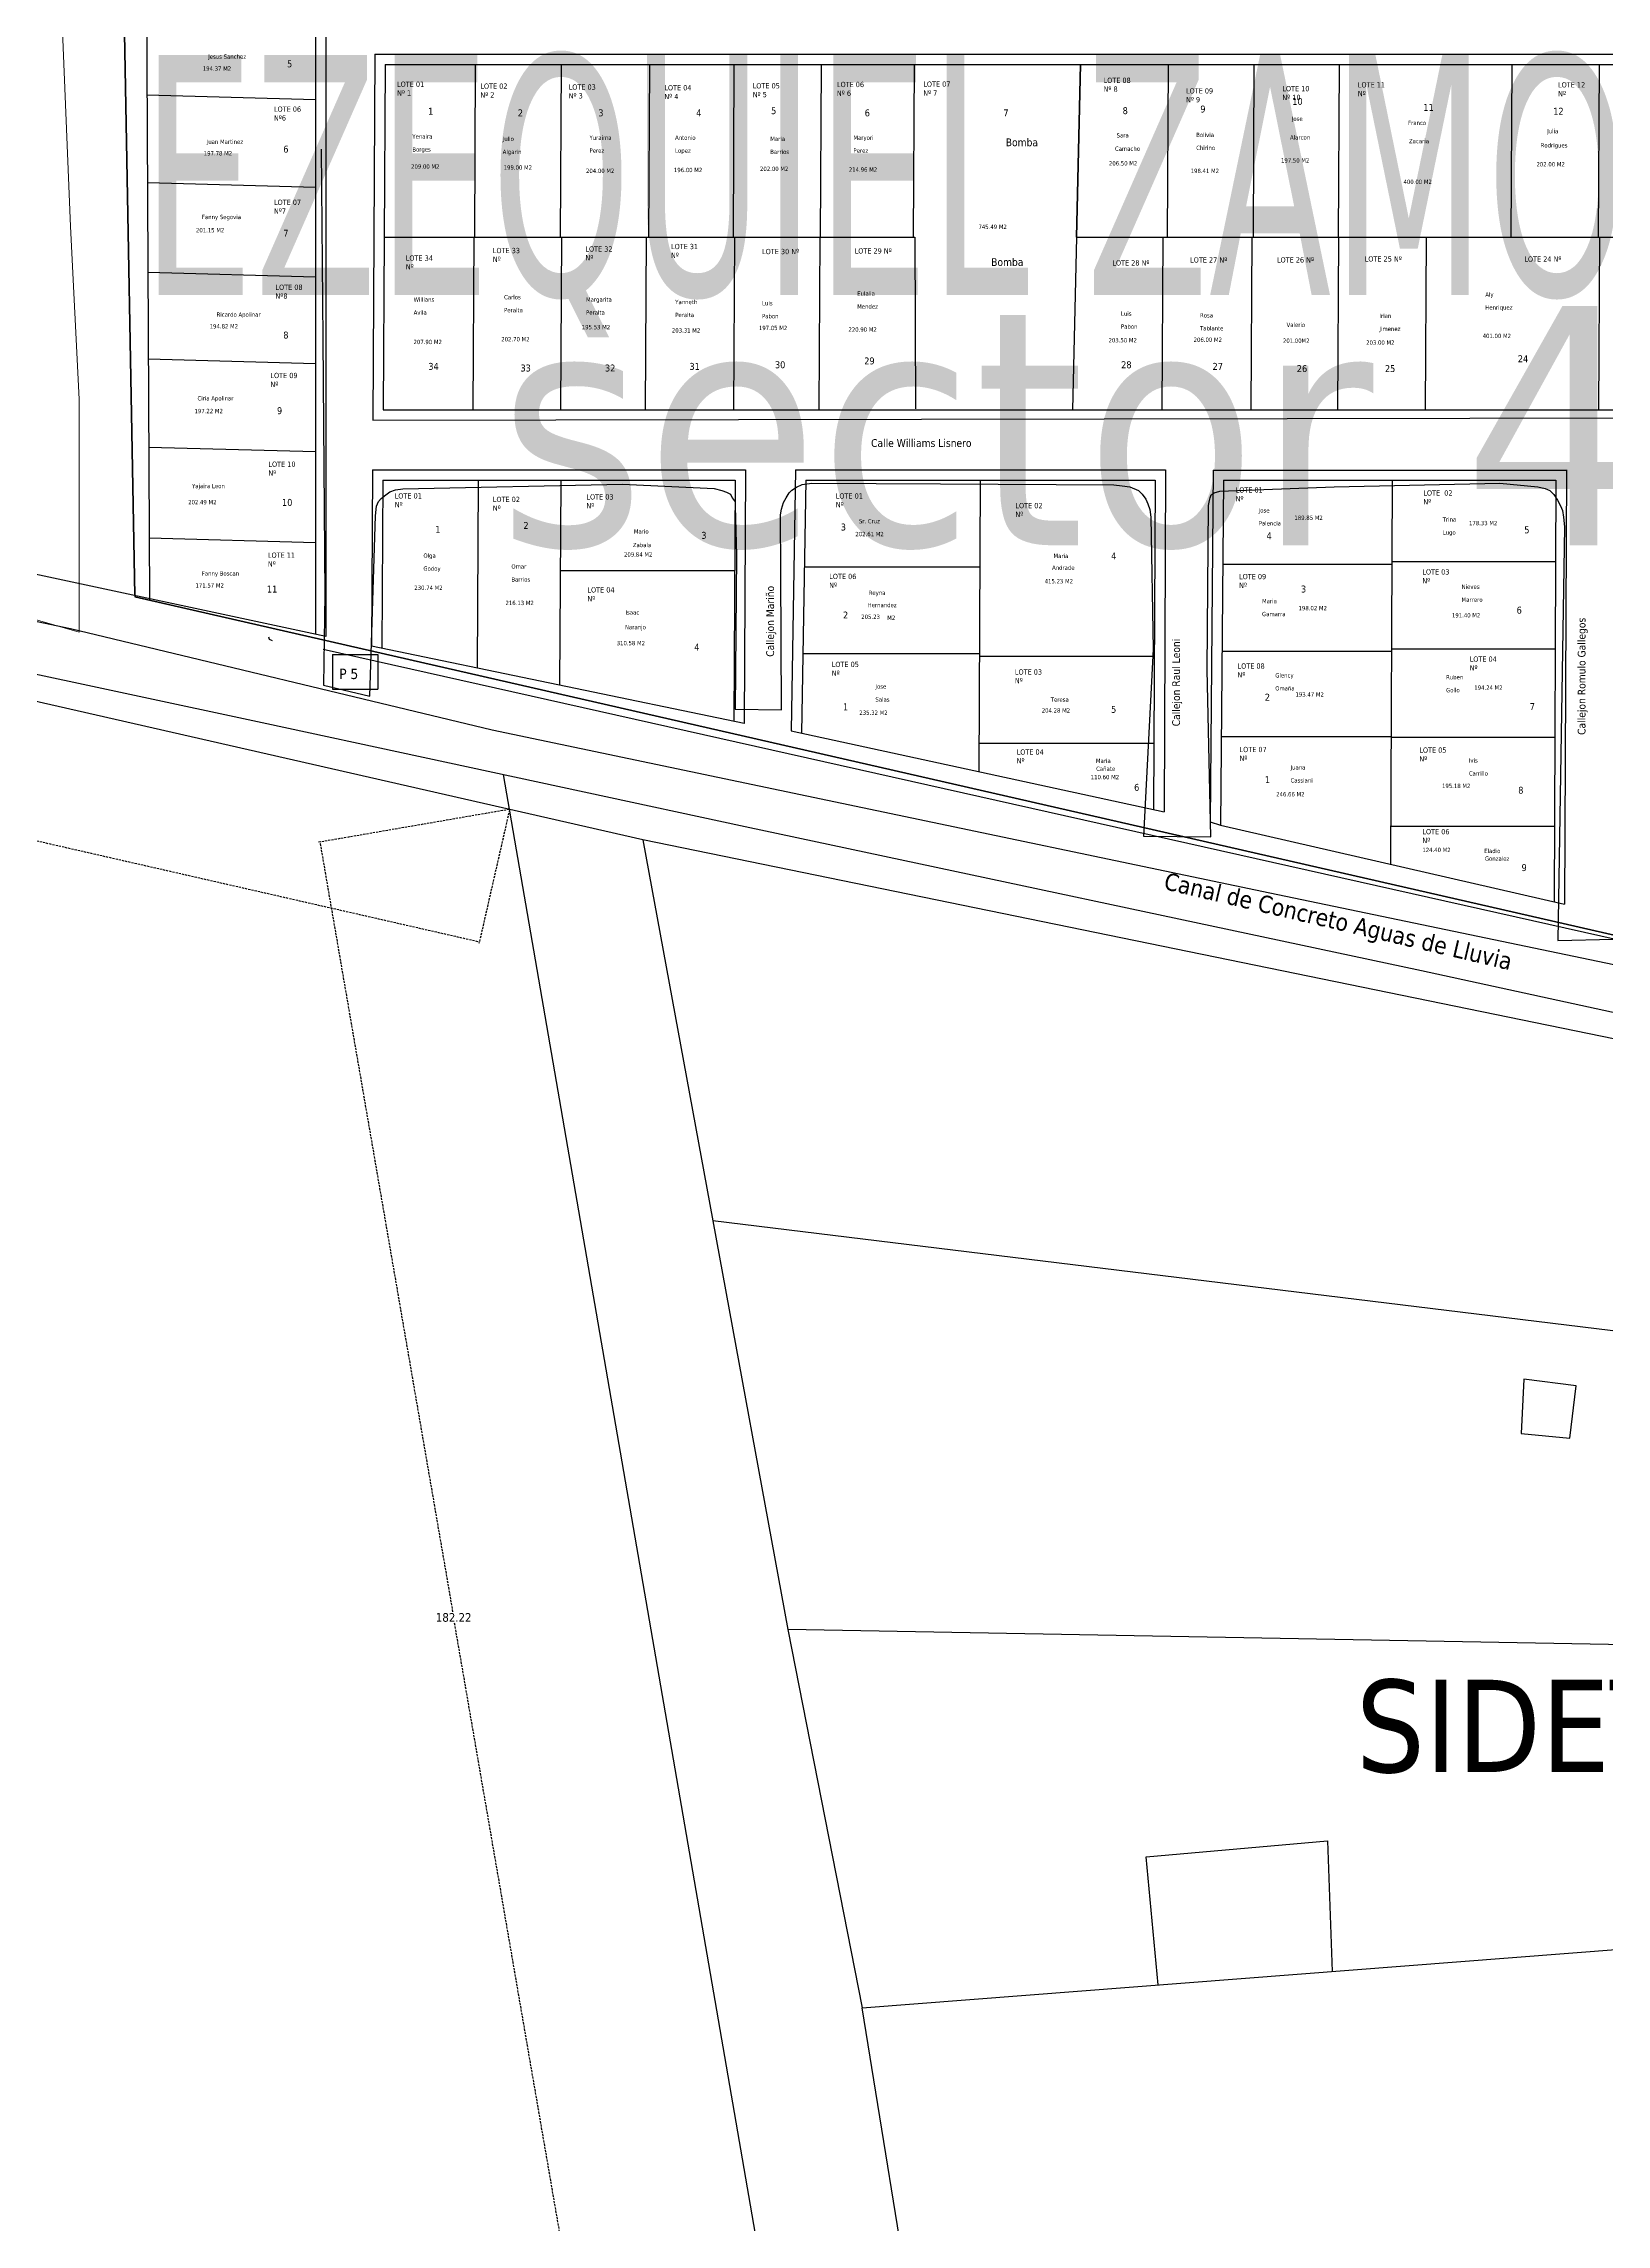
# Model space of a CAD drawing. Header units: metres. Extents: x 2 to 659295185, y -28 to 1124222152.
# Drawn here: x 655994.9 to 656175.8, y 1123597.7 to 1123850.2 of the extents above; entities that cross this region are included whole.
import ezdxf

# ---------------------------------------------------------------- set-up
doc = ezdxf.new("R2010")
doc.units = ezdxf.units.M
doc.header["$MEASUREMENT"] = 0
doc.linetypes.add('HIDDEN', pattern=[0.375, 0.25, -0.125])
doc.layers.get('0').update_dxf_attribs({"linetype": 'CONTINUOUS'})
for name, color, linetype in [('calle', 255, 'CONTINUOUS'), ('MANZANA', 30, 'CONTINUOUS'), ('Nº parcela', 4, 'CONTINUOUS'), ('Parcelas', 140, 'CONTINUOUS'), ('texto', 255, 'CONTINUOUS'), ('TEXTOS', 7, 'CONTINUOUS')]:
    doc.layers.add(name, color=color, linetype=linetype)
doc.styles.get("Standard").update_dxf_attribs({"font": 'tahoma.ttf'})
doc.dimstyles.new('Copia de Standard', dxfattribs={"dimtxt": 1, "dimasz": 0.18, "dimexe": 0.18, "dimexo": 0.0625, "dimgap": 0.09, "dimtad": 0, "dimtih": 1, "dimtoh": 1, "dimzin": 0, "dimdsep": 46, "dimtxsty": 'Standard', "dimcen": 0.09, "dimadec": 0, "dimazin": 0, "dimtfac": 1, "dimtofl": 0, "dimtmove": 0, "dimatfit": 3, "dimfxl": 1, "dimtolj": 1, "dimtzin": 0, "dimlwd": 25, "dimlwe": 25, "dimarcsym": 0})

# ---------------------------------------------------------------- blocks, each defined once
blk = doc.blocks.new('*D1509')
at = {"layer": 'texto', "color": 0, "linetype": 'HIDDEN', "lineweight": 25, "transparency": 16777216}
for p, q in [((655739.84, 1123831.92), (655736.31, 1123816.44)), ((655736.52, 1123816.57), (655888.73, 1123781.86)), ((656045.16, 1123746.18), (655892.96, 1123780.9)), ((656048.83, 1123761.44), (656045.3, 1123745.96))]:
    blk.add_line(p, q, dxfattribs=at)
at = {"layer": 'texto', "color": 0, "lineweight": 0, "transparency": 16777216}
for points in [[(655736.53, 1123816.6), (655736.52, 1123816.54), (655736.35, 1123816.61)], [(656045.17, 1123746.21), (656045.16, 1123746.15), (656045.34, 1123746.14)]]:
    blk.add_solid(points, dxfattribs=at)
at = {"layer": 'texto', "color": 0, "lineweight": 0, "transparency": 16777216, "insert": (655890.84, 1123781.38), "char_height": 1, "attachment_point": 5}
blk.add_mtext('\\A1;316.92', dxfattribs=at)
blk = doc.blocks.new('*D1510')
at = {"layer": 'texto', "color": 0, "linetype": 'HIDDEN', "lineweight": 25, "transparency": 16777216}
for p, q in [((656048.78, 1123761.49), (656026.7, 1123757.68)), ((656026.91, 1123757.54), (656042.26, 1123668.54)), ((656057.82, 1123578.32), (656042.47, 1123667.32)), ((656079.75, 1123581.92), (656057.68, 1123578.12))]:
    blk.add_line(p, q, dxfattribs=at)
at = {"layer": 'texto', "color": 0, "lineweight": 0, "transparency": 16777216}
for points in [[(656026.94, 1123757.54), (656026.88, 1123757.53), (656026.88, 1123757.71)], [(656057.85, 1123578.33), (656057.79, 1123578.32), (656057.85, 1123578.15)]]:
    blk.add_solid(points, dxfattribs=at)
at = {"layer": 'texto', "color": 0, "lineweight": 0, "transparency": 16777216, "insert": (656042.37, 1123667.93), "char_height": 1, "attachment_point": 5}
blk.add_mtext('\\A1;182.22', dxfattribs=at)
blk = doc.blocks.new('*D1511')
at = {"layer": 'texto', "color": 0, "linetype": 'HIDDEN', "lineweight": 25, "transparency": 16777216}
for p, q in [((655802.16, 1123595.03), (655805.15, 1123610.78)), ((655805.3, 1123610.57), (655944.92, 1123584.02)), ((656088.8, 1123556.67), (655949.17, 1123583.22)), ((656086.01, 1123541.06), (656089.01, 1123556.81))]:
    blk.add_line(p, q, dxfattribs=at)
at = {"layer": 'texto', "color": 0, "lineweight": 0, "transparency": 16777216}
for points in [[(655805.3, 1123610.6), (655805.29, 1123610.54), (655805.12, 1123610.61)], [(656088.8, 1123556.7), (656088.79, 1123556.64), (656088.97, 1123556.63)]]:
    blk.add_solid(points, dxfattribs=at)
at = {"layer": 'texto', "color": 0, "lineweight": 0, "transparency": 16777216, "insert": (655947.05, 1123583.62), "char_height": 1, "attachment_point": 5}
blk.add_mtext('\\A1;288.94', dxfattribs=at)

msp = doc.modelspace()

# ---------------------------------------------------------------- linework, layer by layer
at = {"color": 5, "lineweight": 70}
for p, q in [((656002.551, 1123943.7845), (656005.4362, 1123786.2533)), ((656005.4389, 1123786.1071), (656277.7462, 1123723.8515))]:
    msp.add_line(p, q, dxfattribs=at)
for p, q in [((656028.3365, 1123779.4348), (656028.3365, 1123775.4272)), ((656028.3365, 1123779.4348), (656033.5995, 1123779.4348)), ((656033.5995, 1123779.4348), (656033.5995, 1123775.4272)), ((656028.3365, 1123775.4272), (656033.5995, 1123775.4272))]:
    msp.add_line(p, q)
at = {"layer": 'MANZANA'}
for p, q in [((656027.5606, 1123945.4511), (656027.5606, 1123781.5132)), ((656033.2296, 1123848.9511), (656033.0001, 1123806.5488)), ((656033.2296, 1123848.9511), (656228.6894, 1123848.9511)), ((656034.423, 1123847.7511), (656034.2029, 1123807.7511)), ((656033.0001, 1123806.5488), (656241.1332, 1123806.9457)), ((656032.9647, 1123800.8011), (656032.8525, 1123780.4143)), ((656032.9647, 1123800.8011), (656076.151, 1123800.8011)), ((656076.151, 1123800.8011), (656076.0096, 1123771.4521)), ((656081.9511, 1123800.8011), (656081.4265, 1123770.6011)), ((656081.9511, 1123800.8011), (656081.4265, 1123770.6011)), ((656081.9511, 1123800.8011), (656124.7905, 1123800.8011)), ((656124.7905, 1123800.8011), (656124.6144, 1123761.2301)), ((656130.2905, 1123800.7766), (656129.9591, 1123760.0703)), ((656130.2905, 1123800.7766), (656171.1909, 1123800.7766)), ((656171.191, 1123800.8011), (656170.9673, 1123750.5395)), ((656027.5606, 1123781.5132), (655950.0879, 1123798.1116)), ((656123.5512, 1123790.3511), (656123.5958, 1123790.3511)), ((656027.2556, 1123780.0445), (656277.7462, 1123723.8515)), ((656076.0096, 1123771.4521), (656032.8525, 1123780.4143)), ((656081.4265, 1123770.6011), (656124.6144, 1123761.2301)), ((656129.9591, 1123760.0703), (656131.1676, 1123759.6716))]:
    msp.add_line(p, q, dxfattribs=at)
at = {"layer": 'MANZANA', "lineweight": -2}
for p, q in [((656002.551, 1123943.7845), (656005.4389, 1123786.1071)), ((656021.052, 1123781.182), (656020.965, 1123781.43)), ((656021.4, 1123781.004), (656021.052, 1123781.182))]:
    msp.add_line(p, q, dxfattribs=at)
at = {"layer": 'MANZANA', "linetype": 'Continuous', "lineweight": -2}
for p, q in [((656027.0082, 1123837.936), (656027.2143, 1123815.9305)), ((656027.2143, 1123815.9305), (656027.4535, 1123786.3965)), ((656034.5284, 1123797.9342), (656034.9654, 1123798.2641)), ((656034.9654, 1123798.2641), (656035.6169, 1123798.4841)), ((656035.6169, 1123798.4841), (656036.4909, 1123798.604)), ((656036.4909, 1123798.604), (656061.9129, 1123799.1539)), ((656061.9129, 1123799.1539), (656072.5418, 1123798.654)), ((656072.5418, 1123798.654), (656073.4241, 1123798.4341)), ((656073.4241, 1123798.4341), (656073.9683, 1123798.2141)), ((656081.1999, 1123798.1341), (656081.5297, 1123798.4641)), ((656081.5297, 1123798.4641), (656082.0739, 1123798.804)), ((656082.0739, 1123798.804), (656082.7336, 1123799.1339)), ((656082.7336, 1123799.1339), (656083.8303, 1123799.2539)), ((656083.8303, 1123799.2539), (656098.7306, 1123799.2039)), ((656098.7306, 1123799.2039), (656118.7844, 1123799.0739)), ((656118.7844, 1123799.0739), (656119.7657, 1123798.964)), ((656119.7657, 1123798.964), (656120.648, 1123798.864)), ((656120.648, 1123798.864), (656121.6375, 1123798.4241)), ((656121.6375, 1123798.4241), (656122.0745, 1123797.9842)), ((656130.4028, 1123798.1341), (656131.0625, 1123798.3541)), ((656131.0625, 1123798.3541), (656144.3136, 1123798.854)), ((656144.3136, 1123798.854), (656163.4852, 1123799.2739)), ((656163.4852, 1123799.2739), (656167.872, 1123798.844)), ((656167.872, 1123798.844), (656168.7543, 1123798.634)), ((656168.7543, 1123798.634), (656169.2985, 1123798.4141)), ((656169.2985, 1123798.4141), (656169.7438, 1123797.9742)), ((656033.3328, 1123795.4947), (656033.4317, 1123796.5945)), ((656033.4317, 1123796.5945), (656033.6544, 1123797.1543)), ((656033.6544, 1123797.1543), (656033.9759, 1123797.4843)), ((656033.9759, 1123797.4843), (656034.5284, 1123797.9342)), ((656073.9683, 1123798.2141), (656074.4136, 1123797.9942)), ((656074.4136, 1123797.9942), (656074.628, 1123797.5543)), ((656074.628, 1123797.5543), (656074.9578, 1123797.1143)), ((656074.9578, 1123797.1143), (656074.966, 1123796.5645)), ((656074.966, 1123796.5645), (656075.098, 1123790.9156)), ((656080.2269, 1123795.5847), (656080.3341, 1123796.2545)), ((656080.3341, 1123796.2545), (656080.5485, 1123797.0244)), ((656080.5485, 1123797.0244), (656080.8783, 1123797.5843)), ((656080.8783, 1123797.5843), (656081.1999, 1123798.1341)), ((656122.0745, 1123797.9842), (656122.5116, 1123797.4343)), ((656122.5116, 1123797.4343), (656122.7342, 1123796.8844)), ((656122.7342, 1123796.8844), (656122.9568, 1123796.2145)), ((656122.9568, 1123796.2145), (656123.0723, 1123795.3347)), ((656129.6112, 1123777.6683), (656129.7514, 1123796.6944)), ((656129.7514, 1123796.6944), (656129.8586, 1123797.2443)), ((656129.8586, 1123797.2443), (656129.9658, 1123797.5743)), ((656129.9658, 1123797.5743), (656130.073, 1123797.9042)), ((656130.073, 1123797.9042), (656130.4028, 1123798.1341)), ((656169.7438, 1123797.9742), (656170.1808, 1123797.3143)), ((656170.1808, 1123797.3143), (656170.5106, 1123796.6444)), ((656170.5106, 1123796.6444), (656170.7333, 1123796.0946)), ((656170.7333, 1123796.0946), (656170.8487, 1123795.3247)), ((656032.6566, 1123774.5889), (656033.3328, 1123795.4947)), ((656080.2599, 1123788.956), (656080.2269, 1123795.5847)), ((656123.0723, 1123795.3347), (656123.3609, 1123780.0678)), ((656170.9642, 1123794.2149), (656170.189, 1123746.3247)), ((656170.8487, 1123795.3247), (656170.9642, 1123794.2149)), ((655997.9993, 1123782.3973), (655949.959, 1123792.5853)), ((656075.098, 1123790.9156), (656074.9578, 1123773.1092)), ((656080.3258, 1123773.0292), (656080.2599, 1123788.956)), ((655949.3241, 1123786.7165), (656020.1806, 1123771.5496)), ((656027.4535, 1123786.3965), (656027.2803, 1123775.8887)), ((656046.8065, 1123770.6697), (655997.9993, 1123782.3973)), ((656123.3609, 1123780.0678), (656122.2477, 1123758.3922)), ((656027.2803, 1123775.8887), (656032.6566, 1123774.5889)), ((656130.0318, 1123758.3122), (656129.6112, 1123777.6683)), ((656074.9578, 1123773.1092), (656080.3258, 1123773.0292)), ((656020.1806, 1123771.5496), (656076.1122, 1123759.512)), ((656085.6362, 1123762.5414), (656046.8065, 1123770.6697)), ((656136.8511, 1123751.8136), (656085.6362, 1123762.5414)), ((656076.1122, 1123759.512), (656154.423, 1123742.8254)), ((656122.2477, 1123758.3922), (656130.0318, 1123758.3122)), ((656180.3892, 1123742.7154), (656136.8511, 1123751.8136)), ((656170.189, 1123746.3247), (656176.6538, 1123746.4647)), ((656154.423, 1123742.8254), (656238.4399, 1123724.6091))]:
    msp.add_line(p, q, dxfattribs=at)
at = {"layer": 'MANZANA', "lineweight": -3}
msp.add_line((656079.8164, 1123581.9352), (656048.1464, 1123765.5308), dxfattribs=at)
at = {"layer": 'MANZANA'}
msp.add_lwpolyline([(656064.2642, 1123757.9852), (655598.841, 1123864.1385), (655312.7571, 1123925.7104)], dxfattribs=at)
at = {"layer": 'Parcelas'}
for p, q in [((656006.3606, 1123945.4511), (656007.1443, 1123785.7529)), ((656026.3606, 1123944.2511), (656026.3606, 1123781.7624)), ((656034.423, 1123847.7511), (656227.8759, 1123847.7511)), ((656044.8732, 1123847.7511), (656044.7631, 1123827.7511)), ((656054.8233, 1123847.7511), (656054.7133, 1123827.7511)), ((656065.0235, 1123847.7511), (656064.9134, 1123827.7511)), ((656074.8236, 1123847.7511), (656074.7136, 1123827.7511)), ((656084.9238, 1123847.7511), (656084.8137, 1123827.7511)), ((656095.6739, 1123847.7502), (656095.5606, 1123827.7511)), ((656114.9242, 1123847.7511), (656114.0041, 1123807.7511)), ((656114.4642, 1123827.7511), (656114.9242, 1123847.7511)), ((656125.0744, 1123847.7511), (656124.9643, 1123827.7511)), ((656135.0245, 1123847.7511), (656134.9145, 1123827.7511)), ((656144.8747, 1123847.7511), (656144.7646, 1123827.7511)), ((656164.875, 1123847.7511), (656164.7649, 1123827.7511)), ((656174.9751, 1123847.7511), (656174.8651, 1123827.7511)), ((656006.8574, 1123844.2193), (656026.3606, 1123843.6861)), ((656006.9072, 1123834.0641), (656026.3606, 1123833.5323)), ((656034.313, 1123827.7511), (656095.7606, 1123827.7511)), ((656044.7131, 1123827.7511), (656044.6032, 1123807.7709)), ((656054.8633, 1123827.7511), (656054.7534, 1123807.7903)), ((656064.6634, 1123827.7511), (656064.5537, 1123807.809)), ((656074.8636, 1123827.7511), (656074.754, 1123807.8284)), ((656084.7637, 1123827.7511), (656084.6542, 1123807.8473)), ((656095.7606, 1123827.7511), (656095.8567, 1123807.8687)), ((656095.7706, 1123827.7511), (656095.8567, 1123807.8687)), ((656114.4642, 1123827.7511), (656215.9007, 1123827.7511)), ((656114.4642, 1123827.7511), (656224.9158, 1123827.7511)), ((656124.4643, 1123827.7511), (656124.3543, 1123807.7511)), ((656134.7645, 1123827.7511), (656134.6544, 1123807.7511)), ((656144.8146, 1123827.7511), (656144.7046, 1123807.7511)), ((656154.9648, 1123827.7511), (656154.8547, 1123807.7511)), ((656175.0151, 1123827.7511), (656174.905, 1123807.7511)), ((656006.958, 1123823.7089), (656026.3606, 1123823.1785)), ((656007.0074, 1123813.6538), (656026.3606, 1123813.1247)), ((656034.2029, 1123807.7511), (656114.0041, 1123807.7511)), ((656114.0041, 1123807.7511), (656224.8058, 1123807.7511)), ((656007.0574, 1123803.4486), (656026.3606, 1123802.9209)), ((656034.1581, 1123799.6011), (656034.0511, 1123780.1511)), ((656034.1581, 1123799.6011), (656074.9452, 1123799.6011)), ((656045.2079, 1123799.5403), (656045.0887, 1123777.8733)), ((656054.7578, 1123799.4877), (656054.6279, 1123775.8923)), ((656074.9452, 1123799.6011), (656074.8108, 1123771.7011)), ((656083.1304, 1123799.6011), (656082.6222, 1123770.3416)), ((656083.1304, 1123799.6011), (656123.5758, 1123799.6011)), ((656103.3255, 1123799.6012), (656103.1831, 1123765.8803)), ((656123.5758, 1123799.6012), (656123.3922, 1123761.491)), ((656131.481, 1123799.6011), (656131.1676, 1123759.6716)), ((656131.481, 1123799.6011), (656169.9857, 1123799.6011)), ((656151.0355, 1123799.6011), (656150.8377, 1123755.1582)), ((656169.9857, 1123799.6011), (656169.7685, 1123750.8146)), ((656007.109, 1123792.9433), (656026.3606, 1123792.417)), ((656054.7009, 1123789.1511), (656074.9452, 1123789.1511)), ((656082.9567, 1123789.6011), (656103.2974, 1123789.6011)), ((656131.402, 1123789.9011), (656150.9923, 1123789.9011)), ((656150.9936, 1123790.2011), (656169.9857, 1123790.2011)), ((656082.7821, 1123779.5511), (656103.2408, 1123779.5511)), ((656103.2475, 1123779.2511), (656123.4977, 1123779.2511)), ((656103.2475, 1123779.2511), (656123.4777, 1123779.2511)), ((656131.3198, 1123779.8011), (656150.9473, 1123779.8011)), ((656150.9487, 1123780.1011), (656169.9857, 1123780.1011)), ((656103.2475, 1123769.1511), (656123.4491, 1123769.1511)), ((656103.2475, 1123769.1511), (656123.4491, 1123769.1511)), ((656103.2475, 1123769.1511), (656123.4491, 1123769.1511)), ((656131.2396, 1123769.9511), (656150.9035, 1123769.9511)), ((656150.903, 1123769.8511), (656169.8532, 1123769.8511)), ((656131.1559, 1123759.6742), (656170.9673, 1123750.5395)), ((656150.8572, 1123759.5511), (656169.8074, 1123759.5511))]:
    msp.add_line(p, q, dxfattribs=at)
for points in [[(656280.4733, 1123688.4411), (656273.9789, 1123714.9599), (656064.2642, 1123757.9852), (656072.3822, 1123713.8775)], [(656280.4733, 1123688.4411), (656273.9789, 1123714.9599), (656064.2642, 1123757.9852), (656072.3822, 1123713.8775)], [(656289.6737, 1123663.0047), (656280.4733, 1123688.4411), (656072.3822, 1123713.8775), (656081.0414, 1123666.5225)], [(656289.6737, 1123663.0047), (656280.4733, 1123688.4411), (656072.3822, 1123713.8775), (656081.0414, 1123666.5225)], [(656166.2802, 1123695.5308), (656165.9555, 1123689.2529), (656171.584, 1123688.7117), (656172.3417, 1123694.7731), (656166.2802, 1123695.5308)], [(656166.2802, 1123695.5308), (656165.9555, 1123689.2529), (656171.584, 1123688.7117), (656172.3417, 1123694.7731), (656166.2802, 1123695.5308)], [(656290.4688, 1123660.4063), (656289.6737, 1123663.0047), (656230.9536, 1123663.8165), (656081.0414, 1123666.5225), (656089.6608, 1123622.7371)], [(656290.4688, 1123660.4063), (656289.6737, 1123663.0047), (656230.9536, 1123663.8165), (656081.0414, 1123666.5225), (656089.6608, 1123622.7371)], [(656123.9503, 1123625.3889), (656122.5513, 1123640.2203), (656143.5499, 1123642.0603), (656144.0963, 1123626.9468)], [(656123.9503, 1123625.3889), (656122.5513, 1123640.2203), (656143.5499, 1123642.0603), (656144.0963, 1123626.9468)], [(656297.0873, 1123638.7781), (656306.4906, 1123611.951), (656096.0218, 1123583.4644), (656089.6608, 1123622.7371), (656297.0873, 1123638.7781)], [(656297.0873, 1123638.7781), (656306.4906, 1123611.951), (656096.0218, 1123583.4644), (656089.6608, 1123622.7371), (656297.0873, 1123638.7781)]]:
    msp.add_lwpolyline(points, dxfattribs=at)
at = {"layer": 'texto', "lineweight": 0}
msp.add_lwpolyline([(655994, 1123943), (655994, 1123938), (655996, 1123878), (655998, 1123829), (655999, 1123809), (655999, 1123782), (655950.9804, 1123795.8506), (655951.3259, 1123823.9714), (655951.4936, 1123875.9655), (655952.8508, 1123948.0857), (655984, 1123943), (655994, 1123943)], dxfattribs=at)

# ---------------------------------------------------------------- texts
msp.add_text('P 5', height=1.2).set_placement((656029.1211, 1123776.5897))
at = {"layer": 'calle'}
msp.add_text('Calle Williams Lisnero', height=0.9, dxfattribs=at).set_placement((656090.6944, 1123803.4668))
for s, height, rotation, p in [('Callejon Mariño', 0.9, 90, (656079.4597, 1123779.1693)), ('Callejon Romulo Gallegos', 0.9, 90, (656173.409, 1123770.124)), ('Callejon Raul Leoni', 0.9, 90, (656126.4591, 1123771.115)), ('Canal de Concreto Aguas de Lluvia', 2, 346.802548, (656124.478, 1123752.2919))]:
    msp.add_text(s, height=height, rotation=rotation, dxfattribs=at).set_placement(p)
at = {"layer": 'Nº parcela'}
for s, height, p in [('Jesus Sanchez', 0.5, (656013.947, 1123848.4072)), ('5', 0.8, (656023.0771, 1123847.4246)), ('10', 0.8, (656139.457, 1123843.0725)), ('1', 0.8, (656039.4084, 1123841.9337)), ('2', 0.8, (656049.7982, 1123841.744)), ('3', 0.8, (656059.111, 1123841.744)), ('4', 0.8, (656070.4439, 1123841.744)), ('5', 0.8, (656079.1231, 1123841.997)), ('6', 0.8, (656089.9563, 1123841.744)), ('7', 0.8, (656106.0129, 1123841.744)), ('8', 0.8, (656119.8236, 1123841.997)), ('9', 0.8, (656128.8138, 1123842.1868)), ('Jose', 0.5, (656139.4055, 1123841.205)), ('Franco', 0.5, (656152.8672, 1123840.7322)), ('11', 0.8, (656154.6367, 1123842.3766)), ('12', 0.8, (656169.6745, 1123841.9337)), ('Juan Martinez', 0.5, (656013.7768, 1123838.5438)), ('Yenaira', 0.5, (656037.5803, 1123839.1605)), ('Julio', 0.5, (656048.0458, 1123838.8816)), ('Yuraima', 0.5, (656058.0927, 1123839.021)), ('Antonio', 0.5, (656068.0001, 1123839.021)), ('Maria', 0.5, (656079.0238, 1123838.8816)), ('Maryori', 0.5, (656088.6521, 1123839.021)), ('Sara', 0.5, (656119.1244, 1123839.2975)), ('Bolivia', 0.5, (656128.3389, 1123839.3452)), ('Alarcon', 0.5, (656139.1951, 1123839.0508)), ('Zacaria', 0.5, (656152.9723, 1123838.6305)), ('Rodrigues', 0.5, (656168.2185, 1123838.1379)), ('Julia', 0.5, (656168.9744, 1123839.778)), ('6', 0.8, (656022.64, 1123837.55)), ('Borges', 0.5, (656037.5803, 1123837.6605)), ('Algarin', 0.5, (656048.0458, 1123837.3816)), ('Perez', 0.5, (656058.0927, 1123837.521)), ('Lopez', 0.5, (656068.0001, 1123837.521)), ('Barrios', 0.5, (656079.0238, 1123837.3816)), ('Perez', 0.5, (656088.6521, 1123837.521)), ('Camacho', 0.5, (656118.9361, 1123837.7456)), ('Chirino', 0.5, (656128.3389, 1123837.8452)), ('Fanny Segovia', 0.5, (656013.2151, 1123829.8402)), ('7', 0.8, (656022.64, 1123827.8034)), ('Bomba', 0.9, (656104.5974, 1123824.4181)), ('Carlos ', 0.5, (656048.2049, 1123820.5555)), ('Eulalia', 0.5, (656089.0884, 1123820.9762)), ('Aly', 0.5, (656161.8094, 1123820.8627)), ('Ricardo Apolinar', 0.5, (656014.9171, 1123818.5392)), ('Avila', 0.5, (656037.7394, 1123818.7766)), ('Willians', 0.5, (656037.7394, 1123820.2766)), ('Peralta', 0.5, (656048.2049, 1123819.0555)), ('Margarita', 0.5, (656057.6936, 1123820.2766)), ('Peralta', 0.5, (656057.6936, 1123818.7766)), ('Yanneth', 0.5, (656068.0196, 1123819.9978)), ('Peralta', 0.5, (656068.0196, 1123818.4978)), ('Luis', 0.5, (656078.0665, 1123819.8584)), ('Pabon', 0.5, (656078.0665, 1123818.3584)), ('Mendez', 0.5, (656089.0884, 1123819.4762)), ('Luis', 0.5, (656119.6271, 1123818.6525)), ('Rosa', 0.5, (656128.7783, 1123818.4523)), ('Irian', 0.5, (656149.552, 1123818.3855)), ('Henriquez', 0.5, (656161.8094, 1123819.3627)), ('8', 0.8, (656022.64, 1123816.0202)), ('Pabon', 0.5, (656119.6271, 1123817.1525)), ('Tablante', 0.5, (656128.7783, 1123816.9523)), ('Valerio', 0.5, (656138.7978, 1123817.3527)), ('Jimenez', 0.5, (656149.552, 1123816.8855)), ('30', 0.8, (656079.5655, 1123812.5809)), ('29', 0.8, (656089.9049, 1123813.0238)), ('28', 0.8, (656119.6526, 1123812.5809)), ('24', 0.8, (656165.5756, 1123813.2769)), ('34', 0.8, (656039.4307, 1123812.3911)), ('33', 0.8, (656050.1036, 1123812.2013)), ('32', 0.8, (656059.8872, 1123812.2013)), ('31', 0.8, (656069.6708, 1123812.3911)), ('27', 0.8, (656130.2303, 1123812.3911)), ('26', 0.8, (656139.9866, 1123812.1381)), ('25', 0.8, (656150.1863, 1123812.1381)), ('Ciria Apolinar', 0.5, (656012.7064, 1123808.8458)), ('9', 0.8, (656021.9114, 1123807.2629)), ('Yajaira Leon', 0.5, (656012.0766, 1123798.6888)), ('10', 0.8, (656022.4943, 1123796.6434)), ('Jose', 0.5, (656135.5699, 1123795.8714)), ('1', 0.8, (656040.2403, 1123793.5253)), ('2', 0.8, (656050.44, 1123793.9681)), ('Mario', 0.5, (656063.2286, 1123793.4306)), ('3', 0.8, (656071.0388, 1123792.8294)), ('3', 0.8, (656087.1878, 1123793.791)), ('Sr. Cruz', 0.5, (656089.2912, 1123794.6191)), ('Palencia', 0.5, (656135.5699, 1123794.3714)), ('4', 0.8, (656136.4762, 1123792.7724)), ('Trina', 0.5, (656156.8773, 1123794.8108)), ('Lugo', 0.5, (656156.8773, 1123793.3108)), ('5', 0.8, (656166.3213, 1123793.4683)), ('Olga', 0.5, (656038.8668, 1123790.6292)), ('Zabala', 0.5, (656063.1162, 1123791.8594)), ('Maria', 0.5, (656111.8187, 1123790.5951)), ('4', 0.8, (656118.485, 1123790.4379)), ('Fanny Boscan', 0.5, (656013.2094, 1123788.5669)), ('Godoy', 0.5, (656038.8668, 1123789.1292)), ('Omar', 0.5, (656049.0533, 1123789.3744)), ('Barrios', 0.5, (656049.0533, 1123787.8744)), ('Andrade', 0.5, (656111.6485, 1123789.2346)), ('11', 0.8, (656020.7457, 1123786.6059)), ('Reyna', 0.5, (656090.4133, 1123786.3244)), ('Maria', 0.5, (656135.9643, 1123785.3672)), ('3', 0.8, (656140.4674, 1123786.6129)), ('Nieves', 0.5, (656159.0681, 1123787.0286)), ('Marrero', 0.5, (656159.0681, 1123785.5286)), ('Isaac', 0.5, (656062.2642, 1123784.0501)), ('2', 0.8, (656087.4412, 1123783.6001)), ('Hernandez', 0.5, (656090.2999, 1123784.9072)), ('Gamarra', 0.5, (656135.9643, 1123783.8672)), ('6', 0.8, (656165.4344, 1123784.1683)), ('Naranjo', 0.5, (656062.2074, 1123782.3495)), ('4', 0.8, (656070.2153, 1123779.8712)), ('Jose', 0.5, (656091.1946, 1123775.4788)), ('Glency', 0.5, (656137.4934, 1123776.7677)), ('Omaña', 0.5, (656137.4934, 1123775.2677)), ('Gollo', 0.5, (656157.2717, 1123775.0524)), ('Ruben', 0.5, (656157.2717, 1123776.5524)), ('1', 0.8, (656087.4412, 1123772.9715)), ('Salas', 0.5, (656091.1946, 1123773.9788)), ('Teresa', 0.5, (656111.4948, 1123773.9594)), ('5', 0.8, (656118.485, 1123772.6805)), ('2', 0.8, (656136.2862, 1123774.0888)), ('7', 0.8, (656166.9549, 1123773.0031)), ('Maria', 0.5, (656116.7247, 1123766.8676)), ('Cañate', 0.5, (656116.7545, 1123765.9513)), ('Juana', 0.5, (656139.2582, 1123766.1079)), ('Carrillo', 0.5, (656159.9004, 1123765.4192)), ('Ivis', 0.5, (656159.9004, 1123766.9192)), ('6', 0.8, (656121.1458, 1123763.6499)), ('1', 0.8, (656136.2862, 1123764.5356)), ('Cassiani', 0.5, (656139.2582, 1123764.6079)), ('8', 0.8, (656165.6245, 1123763.3171)), ('Eladio', 0.5, (656161.6823, 1123756.4383)), ('Gonzalez', 0.5, (656161.7633, 1123755.5483)), ('9', 0.8, (656166.0052, 1123754.3587))]:
    msp.add_text(s, height=height, dxfattribs=at).set_placement(p)
at = {"layer": 'Parcelas'}
for s, height, p in [('194.37 M2', 0.5, (656013.3219, 1123847.0228)), ('Bomba', 0.9, (656106.2867, 1123838.2822)), ('197.78 M2', 0.5, (656013.4354, 1123837.2115)), ('209.00 M2', 0.5, (656037.4392, 1123835.681)), ('206.50 M2', 0.5, (656118.2348, 1123836.054)), ('197.50 M2', 0.5, (656138.1569, 1123836.3839)), ('202.00 M2', 0.5, (656167.7345, 1123835.9441)), ('199.00 M2', 0.5, (656048.1597, 1123835.5603)), ('204.00 M2', 0.5, (656057.6907, 1123835.1872)), ('196.00 M2', 0.5, (656067.8659, 1123835.2805)), ('202.00 M2', 0.5, (656077.8357, 1123835.4204)), ('214.96 M2', 0.5, (656088.1182, 1123835.3271)), ('198.41 M2', 0.5, (656127.7005, 1123835.1745)), ('400.00 M2', 0.5, (656152.3417, 1123833.9101)), ('201.15 M2', 0.5, (656012.5333, 1123828.3117)), ('745.49 M2', 0.5, (656103.1291, 1123828.6993)), ('194.82 M2', 0.5, (656014.1219, 1123817.1808)), ('202.70 M2', 0.5, (656047.8797, 1123815.6865)), ('195.53 M2', 0.5, (656057.2006, 1123817.0855)), ('203.31 M2', 0.5, (656067.6348, 1123816.7124)), ('197.05 M2', 0.5, (656077.7096, 1123816.9922)), ('220.90 M2', 0.5, (656088.0715, 1123816.8057)), ('203.50 M2', 0.5, (656118.188, 1123815.5731)), ('206.00 M2', 0.5, (656128.039, 1123815.6281)), ('201.00M2', 0.5, (656138.3825, 1123815.5181)), ('401.00 M2', 0.5, (656161.502, 1123816.0679)), ('207.90 M2', 0.5, (656037.7228, 1123815.3691)), ('203.00 M2', 0.5, (656148.0133, 1123815.2982)), ('197.22 M2', 0.5, (656012.3631, 1123807.3741)), ('202.49 M2', 0.5, (656011.6279, 1123796.8202)), ('202.61 M2', 0.5, (656088.8806, 1123793.1288)), ('189.85 M2', 0.5, (656139.7079, 1123795.0121)), ('178.33 M2', 0.5, (656159.9199, 1123794.3994)), ('209.84 M2', 0.5, (656062.093, 1123790.7628)), ('415.23 M2', 0.5, (656110.7965, 1123787.6688)), ('171.57 M2', 0.5, (656012.4789, 1123787.1836)), ('230.74 M2', 0.5, (656037.8113, 1123786.9081)), ('216.13 M2', 0.5, (656048.3636, 1123785.1508)), ('205.23 ', 0.5, (656089.5614, 1123783.5488)), ('M2', 0.5, (656092.5682, 1123783.4355)), ('198.02 M2', 0.5, (656140.1899, 1123784.5516)), ('191.40 M2', 0.5, (656157.9482, 1123783.7183)), ('310.58 M2', 0.5, (656061.242, 1123780.5025)), ('194.24 M2', 0.5, (656160.5333, 1123775.3429)), ('204.28 M2', 0.5, (656110.4562, 1123772.7059)), ('193.47 M2', 0.5, (656139.8349, 1123774.5516)), ('235.32 M2', 0.5, (656089.3345, 1123772.4428)), ('110.60 M2', 0.5, (656116.1295, 1123764.9897)), ('246.66 M2', 0.5, (656137.6004, 1123763.0039)), ('195.18 M2', 0.5, (656156.8002, 1123763.9668)), ('124.40 M2', 0.5, (656154.5208, 1123756.5538))]:
    msp.add_text(s, height=height, dxfattribs=at).set_placement(p)
at = {"layer": 'Parcelas', "width": 4.183962, "attachment_point": 1}
for s, insert, char_height in [('LOTE 08\\PNº 8', (656117.6089, 1123846.2186), 0.60961), ('LOTE 01\\PNº 1', (656035.8083, 1123845.768), 0.60961), ('LOTE 02\\PNº 2', (656045.4549, 1123845.5452), 0.60961), ('LOTE 03\\PNº 3', (656055.677, 1123845.4406), 0.60961), ('LOTE 04\\PNº 4', (656066.7564, 1123845.3619), 0.60961), ('LOTE 05\\PNº 5', (656076.9855, 1123845.5864), 0.60961), ('LOTE 06\\PNº 6', (656086.7367, 1123845.7371), 0.60961), ('LOTE 07\\PNº 7', (656096.7353, 1123845.7785), 0.60961), ('LOTE 09\\PNº 9', (656127.1522, 1123844.9984), 0.60961), ('LOTE 10 \\PNº 10', (656138.3072, 1123845.2541), 0.60961), ('LOTE 11 \\PNº ', (656147.0512, 1123845.698), 0.60961), ('LOTE 12 \\PNº ', (656170.231, 1123845.698), 0.60961), ('LOTE 06\\PNº6', (656021.5574, 1123842.88), 0.60961), ('LOTE 07\\PNº7', (656021.5585, 1123832.0982), 0.60961), ('LOTE 33\\PNº', (656046.9, 1123826.5104), 0.60961), ('LOTE 32 \\PNº', (656057.6192, 1123826.685), 0.60961), ('LOTE 31\\PNº', (656067.5228, 1123826.976), 0.60961), ('LOTE 30 Nº ', (656078.0722, 1123826.3953), 0.609611), ('LOTE 29 Nº ', (656088.7868, 1123826.4667), 0.609611), ('LOTE 34\\PNº', (656036.8217, 1123825.6372), 0.60961), ('LOTE 28 Nº ', (656118.6257, 1123825.0811), 0.609611), ('LOTE 27 Nº ', (656127.6345, 1123825.4273), 0.609611), ('LOTE 26 Nº ', (656137.6827, 1123825.4273), 0.609611), ('LOTE 25 Nº ', (656147.8465, 1123825.5427), 0.609611), ('LOTE 24 Nº ', (656166.3252, 1123825.5207), 0.609611), ('LOTE 08\\PNº8', (656021.7333, 1123822.2613), 0.60961), ('LOTE 09\\PNº', (656021.1505, 1123812.044), 0.60961), ('LOTE 10\\PNº', (656020.9177, 1123801.7697), 0.60961), ('LOTE 01\\PNº', (656132.9003, 1123798.789), 0.60961), ('LOTE  02\\PNº', (656154.6299, 1123798.4397), 0.60961), ('LOTE 01 \\PNº', (656035.5401, 1123798.1027), 0.60961), ('LOTE 02\\PNº', (656046.9, 1123797.6952), 0.60961), ('LOTE 03\\PNº', (656057.7357, 1123797.9863), 0.60961), ('LOTE 01\\PNº', (656086.6051, 1123798.0871), 0.60961), ('LOTE 02\\PNº', (656107.4027, 1123796.9812), 0.60961), ('LOTE 11\\PNº', (656020.8595, 1123791.2343), 0.60961), ('LOTE 06\\PNº', (656085.8478, 1123788.7741), 0.60961), ('LOTE 09\\PNº', (656133.2952, 1123788.7607), 0.60961), ('LOTE 03\\PNº', (656154.5134, 1123789.3013), 0.60961), ('LOTE 04\\PNº', (656057.8522, 1123787.218), 0.60961), ('LOTE 05\\PNº', (656086.1391, 1123778.5879), 0.60961), ('LOTE 08\\PNº', (656133.1204, 1123778.4), 0.60961), ('LOTE 04\\PNº', (656159.9943, 1123779.205), 0.60961), ('LOTE 03\\PNº', (656107.3444, 1123777.7148), 0.60961), ('LOTE 04\\PNº', (656107.5459, 1123768.4466), 0.60961), ('LOTE 07\\PNº', (656133.3534, 1123768.7376), 0.60961), ('LOTE 05\\PNº', (656154.1686, 1123768.6696), 0.60961), ('LOTE 06\\PNº', (656154.5196, 1123759.2224), 0.60961)]:
    msp.add_mtext(s, dxfattribs=dict(at, insert=insert, char_height=char_height))
at = {"layer": 'TEXTOS', "color": 0, "width": 0.633333}
msp.add_text('EZEQUIEL ZAMORA', height=27.789344, dxfattribs=at).set_placement((656006.1621, 1123821.0708))
at = {"layer": 'TEXTOS', "linetype": 'HIDDEN', "lineweight": 40, "width": 372.724773, "attachment_point": 1}
for s, insert, char_height in [('sector 48', (656047.5107, 1123819.7776), 27.69936), ('SIDETUR', (656146.8115, 1123660.726), 10.6994)]:
    msp.add_mtext(s, dxfattribs=dict(at, insert=insert, char_height=char_height))

# ---------------------------------------------------------------- dimensions: what is measured, and where the dimension line sits
at = {"layer": 'texto', "lineweight": 0}
for p1, p2, distance, picture, middle in [((655739.8524, 1123831.9768), (656048.8412, 1123761.5029), -15.7574, '*D1509', (655890.8429, 1123781.3769)), ((656079.8164, 1123581.9352), (656048.8412, 1123761.5029), 22.2865, '*D1510', (656042.3667, 1123667.9306)), ((655802.1464, 1123594.9722), (656086, 1123541), 15.9132, '*D1511', (655947.0457, 1123583.6192))]:
    dim = msp.add_aligned_dim(p1=p1, p2=p2, distance=distance, dimstyle='Copia de Standard', dxfattribs=at)
    dim.commit()
    dim.dimension.update_dxf_attribs({"geometry": picture, "text_midpoint": middle})

doc.saveas('drawing.dxf')
